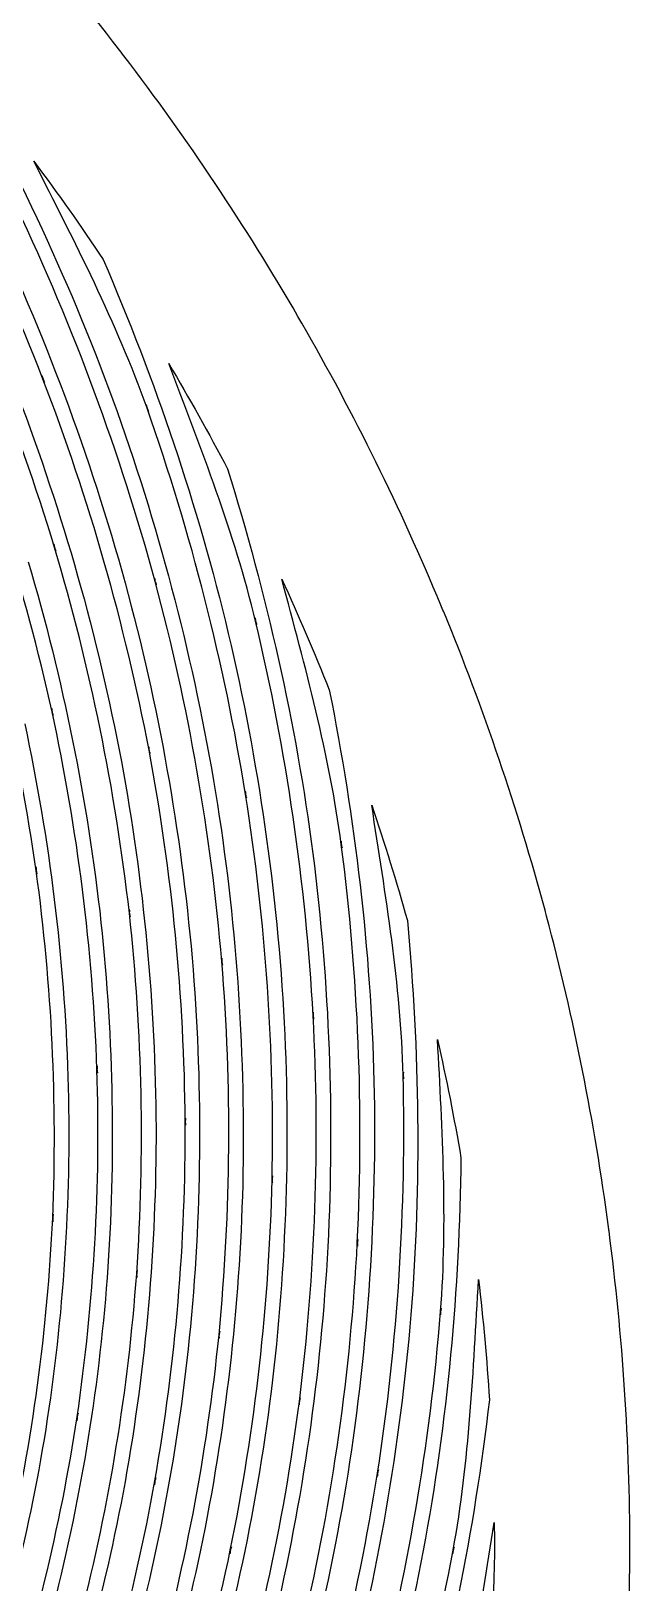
# Model space of a CAD drawing. Extents: x 1 to 151, y 102 to 252.
# Drawn here: x 133 to 151.25, y 176.26 to 223.55 of the extents above; entities that cross this region are included whole.
import ezdxf

# ---------------------------------------------------------------- set-up
doc = ezdxf.new("R2010")
doc.units = 0
doc.layers.add('Ebene_1', color=7, linetype='CONTINUOUS')

msp = doc.modelspace()

# ---------------------------------------------------------------- linework, layer by layer
at = {"layer": 'Ebene_1', "color": 7}
for p, q in [((133.08029, 219.58786), (133.08029, 219.58786)), ((137.195252, 213.415419), (137.195252, 213.415419)), ((133.410277, 212.84618), (133.335439, 213.039675)), ((133.364133, 212.939633), (133.364133, 212.939633)), ((136.577153, 211.964403), (136.51046, 212.154021)), ((136.536052, 212.054364), (136.536052, 212.054364)), ((133.755776, 207.707519), (133.69451, 207.911873)), ((133.716225, 207.805626), (133.716225, 207.805626)), ((136.818345, 206.677228), (136.764445, 206.876929)), ((136.782281, 206.774172), (136.782281, 206.774172)), ((140.641705, 206.848621), (140.641705, 206.848621)), ((139.875871, 205.468954), (139.82895, 205.664389)), ((139.843299, 205.565119), (139.843299, 205.565119)), ((133.673184, 202.698761), (133.625874, 202.913584)), ((133.639447, 202.805008), (133.639447, 202.805008)), ((136.625237, 201.530038), (136.585296, 201.739819)), ((136.595768, 201.633572), (136.595768, 201.633572)), ((139.562943, 200.185269), (139.529985, 200.389623)), ((139.536964, 200.286476), (139.536964, 200.286476)), ((143.382816, 199.957263), (143.382816, 199.957263)), ((142.477774, 198.664068), (142.451405, 198.863379)), ((142.455282, 198.763724), (142.455282, 198.763724)), ((133.181497, 197.85364), (133.150476, 198.078543)), ((133.155905, 197.962603), (133.155905, 197.962603)), ((136.01916, 196.556954), (135.994731, 196.775654)), ((135.997048, 196.665528), (135.997058, 196.665528)), ((138.814571, 195.190857), (138.814558, 195.190857)), ((138.832783, 195.08655), (138.815334, 195.299044)), ((141.59871, 193.544409), (141.59871, 193.544409)), ((141.613833, 193.441652), (141.602587, 193.648717)), ((145.389112, 192.814634), (145.389112, 192.814634)), ((135.024156, 191.790161), (135.016013, 192.017391)), ((135.009808, 191.905715), (135.009808, 191.905715)), ((144.341758, 191.725792), (144.341758, 191.725792)), ((144.353778, 191.624195), (144.348351, 191.825446)), ((137.699732, 190.314714), (137.699735, 190.314714)), ((137.710591, 190.203814), (137.709038, 190.424451)), ((140.347392, 188.553874), (140.347392, 188.553874)), ((140.354759, 188.447627), (140.359412, 188.66051)), ((133.659612, 187.377784), (133.659612, 187.377784)), ((133.665428, 187.259515), (133.675511, 187.493337)), ((142.944642, 186.624743), (142.944642, 186.624743)), ((142.948906, 186.52121), (142.959375, 186.728277)), ((136.219624, 185.680537), (136.219635, 185.680537)), ((136.221951, 185.567697), (136.238237, 185.794153)), ((146.638103, 185.501001), (146.638103, 185.501001)), ((145.482183, 184.525386), (145.482176, 184.525386)), ((145.483347, 184.426892), (145.499633, 184.627367)), ((138.728099, 183.709139), (138.749814, 183.928615)), ((138.728876, 183.819652), (138.728863, 183.819652)), ((141.174496, 181.685784), (141.201638, 181.897502)), ((141.178372, 181.791641), (141.178372, 181.791641)), ((134.397528, 181.203403), (134.432039, 181.434899)), ((134.40412, 181.321283), (134.40412, 181.321283)), ((143.553045, 179.499176), (143.584841, 179.703917)), ((136.763668, 179.253334), (136.803222, 179.477074)), ((136.773364, 179.367724), (136.773364, 179.367724)), ((143.559636, 179.603873), (143.559636, 179.603873)), ((147.115433, 178.097794), (147.115441, 178.097794)), ((139.061563, 177.143505), (139.10577, 177.359491)), ((145.855204, 177.151647), (145.891655, 177.349019)), ((139.073972, 177.254794), (139.073972, 177.254794)), ((145.8649, 177.253241), (145.8649, 177.253241))]:
    msp.add_line(p, q, dxfattribs=at)
for points in [[(135.664355, 223.007171), (133.722357, 225.528361), (131.621854, 227.923386), (129.375584, 230.177721)], [(133.364133, 212.939633), (131.895401, 216.721589), (130.093757, 220.36549), (127.980407, 223.828458)], [(135.828381, 222.79429), (135.773833, 222.865348), (135.719157, 222.936308), (135.664355, 223.007171)], [(141.135331, 214.851312), (139.536938, 217.609057), (137.76436, 220.262096), (135.828381, 222.79429)], [(130.76456, 222.529833), (132.727137, 219.032023), (134.412643, 215.385355), (135.74695, 211.602618)], [(133.08029, 219.58786), (133.812383, 218.605264), (134.51887, 217.603848), (135.199039, 216.584621)], [(136.536052, 212.054364), (135.609429, 214.662906), (134.330781, 217.120039), (133.08029, 219.58786)], [(133.716225, 207.805626), (132.577169, 211.564747), (131.106442, 215.214856), (129.320523, 218.713063)], [(136.782281, 206.774172), (135.716979, 210.689163), (134.306233, 214.501361), (132.566115, 218.166702)], [(131.830136, 217.632364), (133.539029, 214.010133), (134.922211, 210.243284), (135.964097, 206.376323)], [(135.199039, 216.584621), (136.785017, 212.900271), (138.080664, 209.096696), (139.012316, 205.194804)], [(141.255151, 214.645798), (141.21532, 214.714366), (141.17538, 214.782871), (141.135331, 214.851312)], [(145.492645, 206.052929), (144.264734, 209.004606), (142.849348, 211.874751), (141.255151, 214.645798)], [(133.639447, 202.805008), (132.819051, 206.513561), (131.67048, 210.141494), (130.206564, 213.646141)], [(137.195252, 213.415419), (137.820556, 212.361771), (138.418432, 211.292086), (138.988277, 210.207442)], [(139.843299, 205.565119), (139.19439, 208.255145), (138.184187, 210.832803), (137.195252, 213.415419)], [(133.335439, 213.039675), (133.347975, 213.007251), (133.351651, 212.972075), (133.364133, 212.939633)], [(136.595768, 201.633572), (135.855882, 205.490634), (134.774557, 209.274162), (133.364133, 212.939633)], [(133.364133, 212.939633), (133.376736, 212.907181), (133.397726, 212.878652), (133.410277, 212.84618)], [(132.59132, 212.459579), (133.974436, 208.837938), (135.032078, 205.100452), (135.752379, 201.291176)], [(136.51046, 212.154021), (136.521919, 212.121622), (136.524641, 212.08678), (136.536052, 212.054364)], [(139.536964, 200.286476), (138.886668, 204.290431), (137.882961, 208.228326), (136.536052, 212.054364)], [(136.536052, 212.054364), (136.547109, 212.023236), (136.566139, 211.995549), (136.577153, 211.964403)], [(135.74695, 211.602618), (137.068102, 207.821181), (138.050317, 203.930117), (138.682329, 199.974712)], [(138.988277, 210.207442), (140.180675, 206.377616), (141.071586, 202.459395), (141.590178, 198.481432)], [(133.155905, 197.96259), (132.64159, 201.596446), (131.804676, 205.177261), (130.654046, 208.662185)], [(133.69451, 207.911873), (133.704959, 207.877191), (133.705837, 207.840323), (133.716225, 207.805626)], [(135.997058, 196.665528), (135.568974, 200.43931), (134.805573, 204.167341), (133.716225, 207.805626)], [(133.716225, 207.805626), (133.726471, 207.771812), (133.745584, 207.741351), (133.755776, 207.707519)], [(132.912777, 207.378696), (133.977332, 203.787526), (134.719659, 200.108776), (135.13118, 196.385948)], [(136.764445, 206.876929), (136.77354, 206.843301), (136.773239, 206.807812), (136.782281, 206.774172)], [(138.814558, 195.190857), (138.481949, 199.104861), (137.801823, 202.980805), (136.782281, 206.774172)], [(136.782281, 206.774172), (136.791353, 206.740836), (136.809324, 206.710579), (136.818345, 206.677228)], [(140.641705, 206.848621), (141.153602, 205.735134), (141.636532, 204.608556), (142.090007, 203.470025)], [(142.455282, 198.763724), (142.091079, 201.507081), (141.357167, 204.176912), (140.641705, 206.848621)], [(135.964097, 206.376323), (136.960569, 202.630978), (137.621248, 198.804592), (137.939371, 194.941912)], [(145.576401, 205.854391), (145.548577, 205.92061), (145.520659, 205.98679), (145.492645, 206.052929)], [(148.665337, 196.755489), (147.831247, 199.851367), (146.799484, 202.89057), (145.576401, 205.854391)], [(139.82895, 205.664389), (139.836762, 205.631809), (139.835535, 205.597708), (139.843299, 205.565119)], [(141.59871, 193.544409), (141.37076, 197.595628), (140.783497, 201.618057), (139.843299, 205.565119)], [(139.843299, 205.565119), (139.851251, 205.532152), (139.867964, 205.501933), (139.875871, 205.468954)], [(139.012316, 205.194804), (139.930753, 201.296228), (140.500997, 197.324234), (140.716157, 193.324546)], [(142.090007, 203.470025), (142.875419, 199.536686), (143.351825, 195.547136), (143.451838, 191.53695)], [(133.625874, 202.913584), (133.633709, 202.877884), (133.631678, 202.840721), (133.639447, 202.805008)], [(132.808467, 202.43353), (133.566728, 198.896943), (134.007595, 195.300294), (134.12648, 191.685075)], [(135.009808, 191.905715), (134.87792, 195.572479), (134.419459, 199.219655), (133.639447, 202.805008)], [(133.639447, 202.805008), (133.64749, 202.768654), (133.665204, 202.73513), (133.673184, 202.698761)], [(136.585296, 201.739819), (136.591958, 201.704788), (136.589165, 201.668612), (136.595768, 201.633572)], [(137.699735, 190.314714), (137.668377, 194.113007), (137.299048, 197.900972), (136.595768, 201.633572)], [(136.595768, 201.633572), (136.602539, 201.598261), (136.618522, 201.565359), (136.625237, 201.530038)], [(135.752379, 201.291176), (136.43599, 197.607082), (136.789426, 193.869544), (136.809426, 190.122772)], [(139.529985, 200.389623), (139.535468, 200.355527), (139.531537, 200.320578), (139.536964, 200.286476)], [(140.347392, 188.553874), (140.425588, 192.481139), (140.154574, 196.407139), (139.536964, 200.286476)], [(139.536964, 200.286476), (139.542559, 200.252026), (139.557402, 200.21973), (139.562943, 200.185269)], [(138.682329, 199.974712), (139.281712, 196.146063), (139.538476, 192.272305), (139.451267, 188.397993)], [(143.382816, 199.957263), (143.775548, 198.796328), (144.1381, 197.625402), (144.470107, 196.445665)], [(144.341758, 191.725792), (144.266357, 194.492602), (143.805933, 197.223837), (143.382816, 199.957263)], [(142.451405, 198.863379), (142.45574, 198.830352), (142.450998, 198.796757), (142.455282, 198.763724)], [(142.944642, 186.624743), (143.141278, 190.677642), (142.977644, 194.739897), (142.455282, 198.763724)], [(142.455282, 198.763724), (142.459772, 198.729898), (142.473332, 198.697902), (142.477774, 198.664068)], [(141.590178, 198.481432), (142.096058, 194.508674), (142.247718, 190.499068), (142.043863, 186.499497)], [(133.150476, 198.078543), (133.155839, 198.040145), (133.150731, 198.001008), (133.155905, 197.962603)], [(133.155905, 197.962603), (133.161144, 197.925587), (133.176325, 197.890666), (133.181497, 197.85364)], [(133.659612, 187.377771), (133.80695, 190.914188), (133.638622, 194.456143), (133.155905, 197.96259)], [(135.994731, 196.775654), (135.998817, 196.739086), (135.993051, 196.702101), (135.997048, 196.665528)], [(148.714195, 196.578669), (148.697981, 196.637629), (148.681695, 196.696569), (148.665337, 196.755489)], [(135.13118, 196.385948), (135.516014, 192.788932), (135.578387, 189.165115), (135.318858, 185.55684)], [(136.219635, 185.680537), (136.472125, 189.341731), (136.39792, 193.017547), (135.997058, 196.665528)], [(135.997058, 196.665528), (136.00123, 196.628756), (136.015054, 196.593733), (136.01916, 196.556954)], [(144.470107, 196.445665), (144.840374, 192.450502), (144.89742, 188.431952), (144.57752, 184.432322)], [(150.597568, 187.109063), (150.173823, 190.302775), (149.544729, 193.465863), (148.714195, 196.578669)], [(137.939371, 194.941912), (138.234259, 191.206892), (138.195512, 187.453224), (137.824207, 183.725038)], [(138.728863, 183.819652), (139.094662, 187.600226), (139.12356, 191.405399), (138.814558, 195.190857)], [(138.815334, 195.299044), (138.818333, 195.263033), (138.811605, 195.226873), (138.814571, 195.190857)], [(138.814558, 195.190857), (138.817551, 195.155615), (138.829843, 195.121796), (138.832783, 195.08655)], [(141.178372, 181.791641), (141.666752, 185.689171), (141.80732, 189.622072), (141.59871, 193.544409)], [(141.602587, 193.648717), (141.604496, 193.613905), (141.596857, 193.579221), (141.59871, 193.544409)], [(141.59871, 193.544409), (141.60067, 193.509771), (141.611936, 193.476293), (141.613833, 193.441652)], [(140.716157, 193.324546), (140.912072, 189.454314), (140.762894, 185.574121), (140.271003, 181.730375)], [(145.389112, 192.814634), (145.658315, 191.619456), (145.896483, 190.417498), (146.103375, 189.209974)], [(145.482176, 184.525386), (145.696533, 187.28573), (145.536674, 190.051367), (145.389112, 192.814634)], [(135.016013, 192.017391), (135.017286, 191.980049), (135.008606, 191.943054), (135.009808, 191.905715)], [(134.12648, 191.685075), (134.227741, 188.197302), (134.016316, 184.707449), (133.495975, 181.256914)], [(134.40412, 181.321283), (134.920333, 184.824349), (135.123714, 188.366338), (135.009808, 191.905715)], [(135.009808, 191.905715), (135.011208, 191.866846), (135.02283, 191.829028), (135.024156, 191.790161)], [(143.451838, 191.53695), (143.539947, 187.532491), (143.271254, 183.528152), (142.650327, 179.570912)], [(143.559636, 179.603873), (144.178771, 183.613389), (144.440471, 187.669768), (144.341758, 191.725792)], [(144.348351, 191.825446), (144.349216, 191.792098), (144.340946, 191.75914), (144.341758, 191.725792)], [(144.341758, 191.725792), (144.3427, 191.691635), (144.352897, 191.658355), (144.353778, 191.624195)], [(136.809426, 190.122772), (136.815832, 186.506306), (136.499285, 182.896654), (135.864056, 179.336316)], [(136.773364, 179.367724), (137.406901, 182.981866), (137.717113, 186.645354), (137.699735, 190.314714)], [(137.709038, 190.424451), (137.709293, 190.387667), (137.699557, 190.351498), (137.699732, 190.314714)], [(137.699735, 190.314714), (137.70004, 190.277497), (137.710349, 190.241034), (137.710591, 190.203814)], [(146.103375, 189.209974), (146.053988, 185.198487), (145.69047, 181.196322), (144.954428, 177.252078)], [(139.451267, 188.397993), (139.354277, 184.652865), (138.923068, 180.923554), (138.164277, 177.254794)], [(139.073972, 177.254794), (139.832837, 180.976178), (140.25935, 184.757047), (140.347392, 188.553874)], [(140.347392, 188.553874), (140.34668, 188.518309), (140.355525, 188.483192), (140.354759, 188.447627)], [(140.359412, 188.66051), (140.358648, 188.624675), (140.348222, 188.589706), (140.347392, 188.553874)], [(132.283045, 177.254392), (133.042844, 180.58116), (133.503891, 183.969101), (133.659612, 187.377771)], [(133.659612, 187.377784), (133.657957, 187.338266), (133.667154, 187.29903), (133.665428, 187.259515)], [(133.675511, 187.493337), (133.673805, 187.454415), (133.661389, 187.416701), (133.659612, 187.377784)], [(150.615794, 186.980712), (150.609755, 187.023501), (150.60368, 187.066285), (150.597568, 187.109063)], [(151.251342, 177.289692), (151.249091, 180.530371), (151.036797, 183.767496), (150.615794, 186.980712)], [(142.043863, 186.499497), (141.8342, 182.629041), (141.280043, 178.785391), (140.388883, 175.013126)], [(141.297805, 174.979388), (142.190962, 178.804915), (142.742129, 182.701686), (142.944642, 186.624743)], [(142.944642, 186.624743), (142.942962, 186.590176), (142.950637, 186.555777), (142.948906, 186.52121)], [(142.959375, 186.728277), (142.957619, 186.693391), (142.946442, 186.659626), (142.944642, 186.624743)], [(135.318858, 185.55684), (135.055147, 182.077763), (134.480133, 178.629579), (133.602222, 175.252762)], [(134.511531, 175.219804), (135.391365, 178.649092), (135.963216, 182.149631), (136.219635, 185.680537)], [(136.219635, 185.680537), (136.217041, 185.642928), (136.224634, 185.605303), (136.221951, 185.567697)], [(136.238237, 185.794153), (136.235526, 185.755793), (136.222409, 185.718889), (136.219624, 185.680537)], [(145.8649, 177.253241), (146.366017, 179.974287), (146.473812, 182.741125), (146.638103, 185.501001)], [(146.638103, 185.501001), (146.780862, 184.284438), (146.892059, 183.064378), (146.97158, 181.842051)], [(144.57752, 184.432322), (144.246464, 180.442023), (143.561163, 176.488934), (142.530121, 172.61984)], [(143.43749, 172.553921), (144.472243, 176.476105), (145.156445, 180.482109), (145.482176, 184.525386)], [(145.482176, 184.525386), (145.479628, 184.492585), (145.485923, 184.459688), (145.483347, 184.426892)], [(145.499633, 184.627367), (145.496909, 184.592917), (145.484958, 184.559831), (145.482183, 184.525386)], [(137.824207, 183.725038), (137.452643, 180.127006), (136.759962, 176.56987), (135.755869, 173.094852)], [(136.663625, 173.028932), (137.671373, 176.557158), (138.362585, 180.168472), (138.728863, 183.819652)], [(138.728863, 183.819652), (138.725307, 183.782911), (138.731693, 183.745877), (138.728099, 183.709139)], [(138.749814, 183.928615), (138.746182, 183.891732), (138.732574, 183.856528), (138.728876, 183.819652)], [(140.271003, 181.730375), (139.782804, 178.015324), (138.964057, 174.351525), (137.825371, 170.781448)], [(138.730026, 170.684504), (139.874336, 174.306934), (140.693899, 178.023866), (141.178372, 181.791641)], [(141.178372, 181.791641), (141.173974, 181.756534), (141.178958, 181.720883), (141.174496, 181.685784)], [(141.201638, 181.897502), (141.197081, 181.861588), (141.18299, 181.827547), (141.178372, 181.791641)], [(146.97158, 181.842051), (146.503387, 177.858272), (145.723047, 173.91693), (144.579071, 170.071837)], [(133.495975, 181.256914), (132.981176, 177.936682), (132.170068, 174.669798), (131.072444, 171.494158)], [(131.977487, 171.398768), (133.080876, 174.627503), (133.892803, 177.947961), (134.40412, 181.321283)], [(134.40412, 181.321283), (134.39837, 181.282271), (134.403357, 181.242404), (134.397528, 181.203403)], [(134.432039, 181.434899), (134.426261, 181.396249), (134.409975, 181.35992), (134.40412, 181.321283)], [(143.584841, 179.703917), (143.579533, 179.669869), (143.564999, 179.637913), (143.559636, 179.603873)], [(135.864056, 179.336316), (135.237844, 175.90383), (134.305622, 172.53439), (133.079514, 169.267999)], [(133.98068, 169.140813), (135.214253, 172.459787), (136.148886, 175.882476), (136.773364, 179.367724)], [(136.773364, 179.367724), (136.766743, 179.329957), (136.77036, 179.291088), (136.763668, 179.253334)], [(136.803222, 179.477074), (136.796614, 179.439793), (136.780041, 179.404989), (136.773364, 179.367724)], [(142.650327, 179.570912), (142.037286, 175.743655), (141.084356, 171.979392), (139.803745, 168.321466)], [(140.704911, 168.194667), (141.99298, 171.90546), (142.948427, 175.723579), (143.559636, 179.603873)], [(143.559636, 179.603873), (143.55429, 179.569247), (143.558439, 179.533797), (143.553045, 179.499176)], [(145.483718, 169.974896), (146.266722, 172.628958), (146.6861, 175.365627), (147.115433, 178.097794)], [(147.115441, 178.097794), (147.120898, 177.813717), (147.124647, 177.52961), (147.126687, 177.245488)], [(139.10577, 177.359491), (139.098406, 177.323694), (139.0814, 177.290576), (139.073972, 177.254794)], [(145.891655, 177.349019), (145.885591, 177.316361), (145.871011, 177.285889), (145.8649, 177.253241)], [(138.164277, 177.254794), (137.418475, 173.714083), (136.357458, 170.247158), (134.995075, 166.895266)], [(135.891587, 166.737058), (137.263221, 170.141521), (138.328117, 173.661314), (139.073972, 177.254794)], [(139.073972, 177.254794), (139.066499, 177.218145), (139.069103, 177.180141), (139.061563, 177.143505)], [(144.954428, 177.252078), (144.208165, 173.317528), (143.113309, 169.458025), (141.683629, 165.717237)], [(142.579368, 165.557866), (144.018766, 169.351406), (145.118347, 173.264964), (145.8649, 177.253241)], [(145.58338, 148.736626), (149.31194, 157.774559), (151.237381, 167.454321), (151.251342, 177.231139)], [(145.8649, 177.253241), (145.858724, 177.21972), (145.861428, 177.185163), (145.855204, 177.151647)], [(147.126687, 177.245488), (147.108663, 176.245888), (147.06949, 175.246782), (147.009194, 174.248839)], [(151.254055, 177.245488), (151.253155, 177.260223), (151.25225, 177.274958), (151.251342, 177.289692)], [(151.251342, 177.231139), (151.252246, 177.235922), (151.253151, 177.240705), (151.254055, 177.245488)]]:
    msp.add_open_spline(points, degree=3, dxfattribs=at)

doc.saveas('drawing.dxf')
